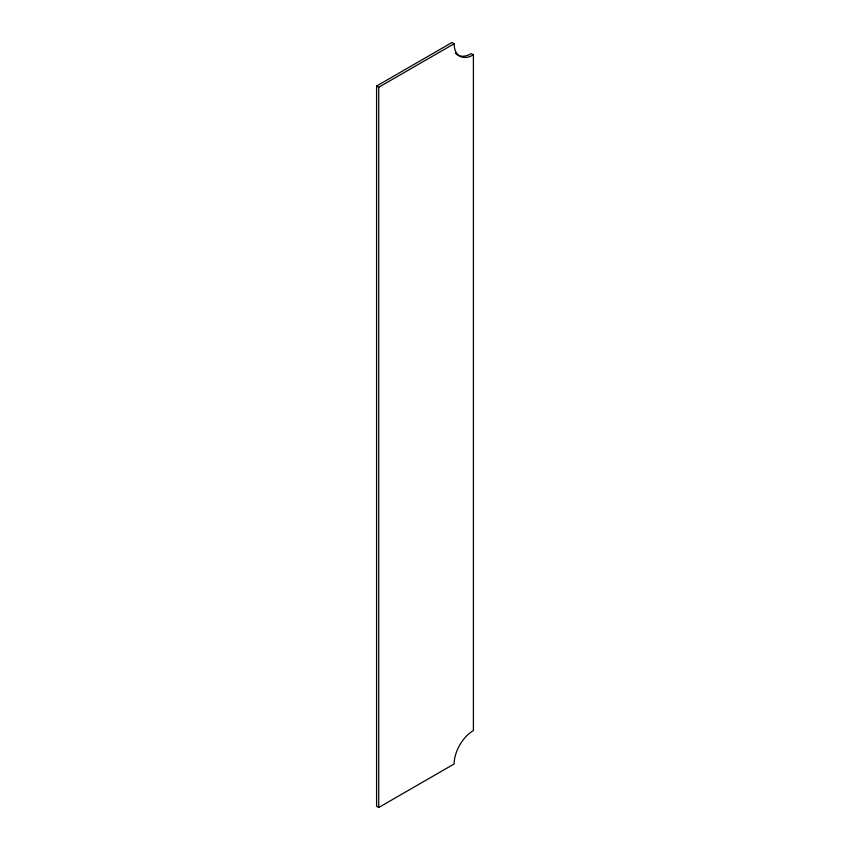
<?xml version="1.0" encoding="UTF-8"?>
<svg xmlns="http://www.w3.org/2000/svg" width="850" height="850" viewBox="0 0 850 850"><rect width="100%" height="100%" fill="white"/><g stroke="black" fill="none" stroke-linecap="round" stroke-linejoin="round"><path stroke-width="1.27" d="M376.592 86.041L451.998 42.5L454.144 43.732A27.253 15.736 -60 0 0 473.408 54.857L473.408 730.586A27.253 15.736 -60 0 0 454.144 763.959L378.728 807.5L376.592 806.268L376.592 86.041L378.728 87.274L454.144 43.732M473.408 54.857L471.272 53.624A27.253 15.736 -60 0 1 455.324 53.072M378.728 87.274L378.728 807.5"/></g></svg>
